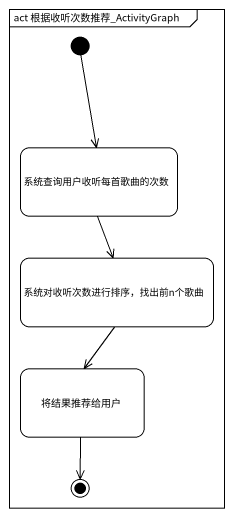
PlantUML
@startuml
mainframe act 根据收听次数推荐_ActivityGraph
hide empty description
state 系统查询用户收听每首歌曲的次数
state "系统对收听次数进行排序，找出前n个歌曲" as 系统对收听次数进行排序_找出前n个歌曲
state 将结果推荐给用户
[*] --> 系统查询用户收听每首歌曲的次数
系统查询用户收听每首歌曲的次数 --> 系统对收听次数进行排序_找出前n个歌曲
系统对收听次数进行排序_找出前n个歌曲 --> 将结果推荐给用户
将结果推荐给用户 --> [*]
@enduml
